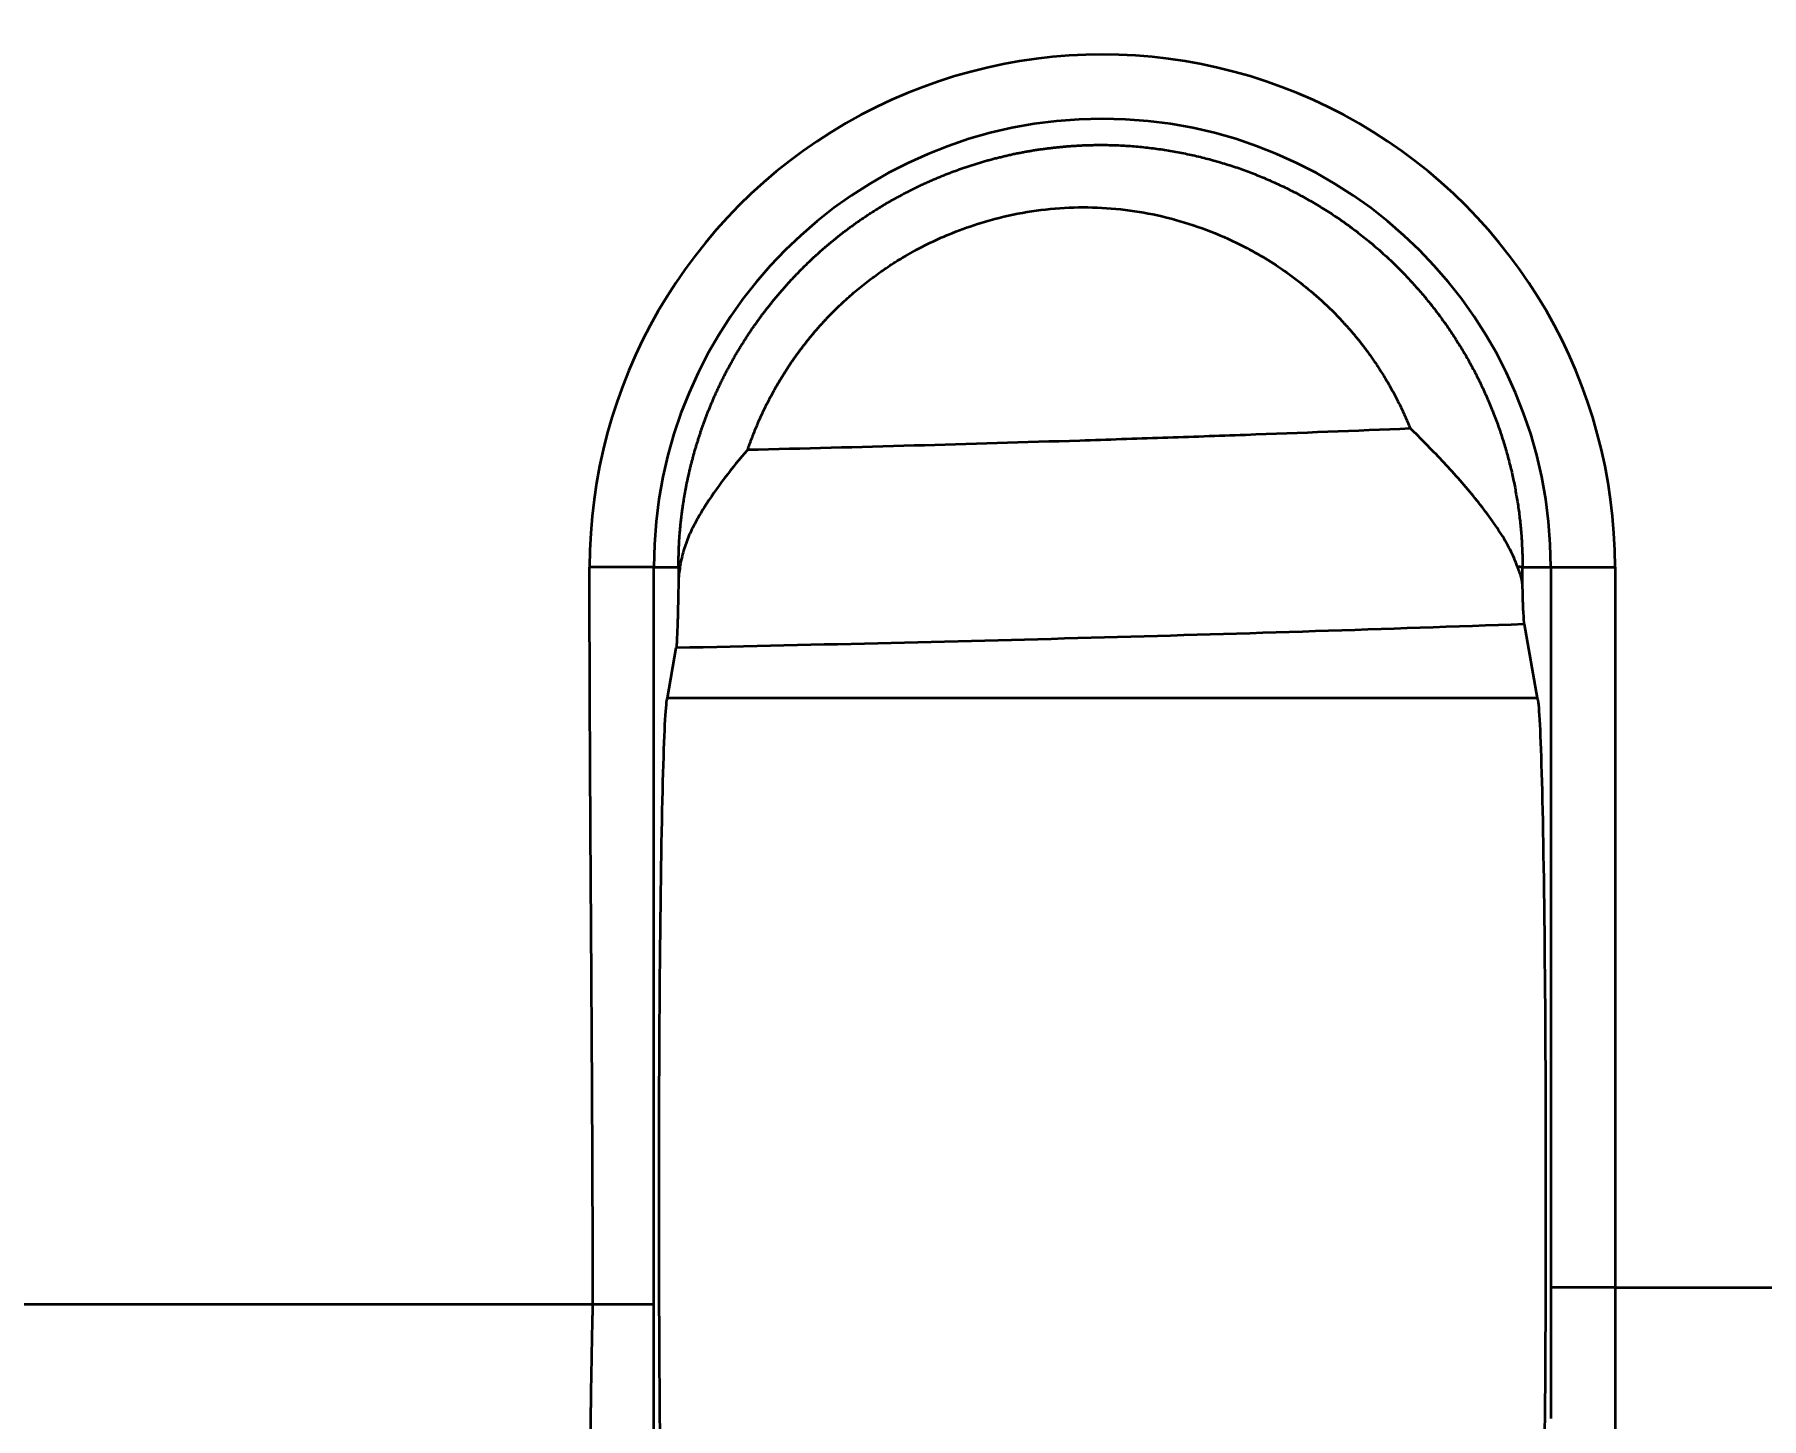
# Model space of a CAD drawing. Header units: millimetres. Extents: x -742 to 742, y -525 to 525.
# Drawn here: x -185.42 to -171.89, y 128.94 to 139.78 of the extents above; entities that cross this region are included whole.
import ezdxf

# ---------------------------------------------------------------- set-up
doc = ezdxf.new("R2010")
doc.units = ezdxf.units.MM
doc.layers.get('0').update_dxf_attribs({"lineweight": 18})
doc.layers.add('尺寸线层', color=3, linetype='Continuous', lineweight=18)
doc.layers.add('粗实线层', color=7, linetype='Continuous', lineweight=35)
doc.styles.add('标准', font='', dxfattribs={"width": 0.667})
doc.styles.get('标准').set_extended_font_data('宋体')
doc.dimstyles.new('标准', dxfattribs={"dimscale": 3, "dimtxt": 3.5, "dimasz": 4, "dimexe": 2, "dimexo": 0, "dimtad": 1, "dimdsep": 46, "dimtxsty": '标准', "dimblk": '_CAXARROW', "dimcen": 0, "dimdle": 6, "dimazin": 2, "dimtfac": 0.707107, "dimtdec": 3, "dimtmove": 2, "dimatfit": 3, "dimfxl": 1, "dimfrac": 2, "dimtolj": 1, "dimarcsym": 1})

# ---------------------------------------------------------------- blocks, each defined once
blk = doc.blocks.new('*X9')
at = {"layer": '尺寸线层', "color": 0, "lineweight": 18}
blk.add_line((-74.916, -11.807), (-74.916, -102.289), dxfattribs=at)
at = {"layer": '尺寸线层', "color": 0, "lineweight": 18, "insert": (-81.954, -94.827), "char_height": 10.5, "width": 29.85047, "attachment_point": 5, "rotation": 90, "line_spacing_factor": 1.15057, "style": '标准'}
blk.add_mtext('\\T1.1;200', dxfattribs=at)
blk = doc.blocks.new('_CAXARROW')
blk.add_hatch(color=0).paths.add_polyline_path([(0, 0), (-1, 0.125), (-1, -0.125)], flags=0)
blk = doc.blocks.new('*X12')
at = {"layer": '尺寸线层', "color": 0, "lineweight": 18}
blk.add_line((-130.485, -61.807), (-27.403, -61.807), dxfattribs=at)
at = {"layer": '尺寸线层', "color": 0, "lineweight": 18, "insert": (-37.702, -54.77), "char_height": 10.5, "width": 41.19614, "attachment_point": 5, "line_spacing_factor": 1.15057, "style": '标准'}
blk.add_mtext('\\T1.1;-210', dxfattribs=at)

msp = doc.modelspace()

# ---------------------------------------------------------------- linework, layer by layer
at = {"layer": '粗实线层'}
for p, q in [((-180.567, 135.604), (-181.07, 135.604)), ((-180.567, 129.833), (-180.567, 135.604)), ((-180.567, 135.604), (-180.373, 135.604)), ((-180.373, 135.604), (-180.373, 135.499)), ((-173.542, 135.604), (-173.039, 135.604)), ((-173.542, 135.604), (-173.542, 129.966)), ((-173.039, 135.604), (-173.039, 129.966)), ((-173.751, 135.158), (-173.649, 134.579)), ((-180.46, 134.579), (-180.391, 134.973)), ((-173.649, 134.579), (-180.46, 134.579)), ((-173.039, 129.966), (-164.983, 129.966)), ((-202.205, 129.833), (-181.044, 129.833))]:
    msp.add_line(p, q, dxfattribs=at)
for radius, start, end in [(4.015, 359.9999, 180.0002), (3.512, 360, 180)]:
    msp.add_arc((-177.055, 135.604), radius, start, end, dxfattribs=at)
for centre, start_param, end_param in [((-180.46, 130.679), 6.281918, 9.424889), ((-173.649, 130.679), 3.141481, 6.284452)]:
    msp.add_ellipse(centre, major_axis=(0, 3.9), ratio=0.017455, start_param=start_param, end_param=end_param, dxfattribs=at)
for points, knots in [([(-180.373, 135.604), (-180.373, 135.613), (-180.373, 135.632), (-180.373, 135.661), (-180.372, 135.689), (-180.372, 135.718), (-180.371, 135.747), (-180.369, 135.775), (-180.368, 135.804), (-180.366, 135.833), (-180.364, 135.862), (-180.361, 135.89), (-180.359, 135.919), (-180.356, 135.948), (-180.353, 135.977), (-180.349, 136.006), (-180.345, 136.035), (-180.342, 136.064), (-180.337, 136.093), (-180.333, 136.122), (-180.328, 136.151), (-180.323, 136.18), (-180.318, 136.208), (-180.313, 136.237), (-180.307, 136.266), (-180.301, 136.295), (-180.294, 136.324), (-180.288, 136.353), (-180.281, 136.382), (-180.274, 136.411), (-180.266, 136.44), (-180.259, 136.468), (-180.251, 136.497), (-180.243, 136.526), (-180.234, 136.555), (-180.225, 136.583), (-180.216, 136.612), (-180.207, 136.641), (-180.198, 136.669), (-180.188, 136.698), (-180.178, 136.726), (-180.167, 136.755), (-180.157, 136.783), (-180.146, 136.812), (-180.134, 136.84), (-180.123, 136.868), (-180.111, 136.896), (-180.099, 136.924), (-180.087, 136.952), (-180.074, 136.98), (-180.061, 137.008), (-180.048, 137.036), (-180.035, 137.063), (-180.021, 137.091), (-180.007, 137.118), (-179.993, 137.146), (-179.978, 137.173), (-179.963, 137.2), (-179.948, 137.228), (-179.933, 137.255), (-179.917, 137.281), (-179.901, 137.308), (-179.885, 137.335), (-179.868, 137.362), (-179.852, 137.388), (-179.835, 137.414), (-179.817, 137.441), (-179.8, 137.467), (-179.782, 137.493), (-179.764, 137.518), (-179.745, 137.544), (-179.727, 137.57), (-179.708, 137.595), (-179.689, 137.62), (-179.669, 137.645), (-179.649, 137.67), (-179.629, 137.695), (-179.609, 137.72), (-179.589, 137.744), (-179.568, 137.768), (-179.547, 137.792), (-179.525, 137.816), (-179.504, 137.84), (-179.482, 137.864), (-179.46, 137.887), (-179.437, 137.91), (-179.415, 137.934), (-179.392, 137.956), (-179.369, 137.979), (-179.345, 138.002), (-179.322, 138.024), (-179.298, 138.046), (-179.274, 138.068), (-179.249, 138.089), (-179.225, 138.111), (-179.2, 138.132), (-179.175, 138.153), (-179.149, 138.174), (-179.124, 138.194), (-179.098, 138.215), (-179.072, 138.235), (-179.045, 138.255), (-179.019, 138.274), (-178.992, 138.294), (-178.965, 138.313), (-178.938, 138.332), (-178.91, 138.35), (-178.883, 138.369), (-178.855, 138.387), (-178.826, 138.405), (-178.798, 138.422), (-178.77, 138.44), (-178.741, 138.457), (-178.712, 138.474), (-178.683, 138.49), (-178.653, 138.506), (-178.624, 138.522), (-178.594, 138.538), (-178.564, 138.553), (-178.534, 138.569), (-178.503, 138.583), (-178.473, 138.598), (-178.442, 138.612), (-178.411, 138.626), (-178.38, 138.64), (-178.348, 138.653), (-178.317, 138.666), (-178.285, 138.679), (-178.254, 138.691), (-178.222, 138.704), (-178.189, 138.715), (-178.157, 138.727), (-178.125, 138.738), (-178.092, 138.749), (-178.059, 138.759), (-178.026, 138.769), (-177.993, 138.779), (-177.96, 138.789), (-177.926, 138.798), (-177.893, 138.807), (-177.859, 138.815), (-177.825, 138.823), (-177.792, 138.831), (-177.758, 138.839), (-177.723, 138.846), (-177.689, 138.852), (-177.655, 138.859), (-177.62, 138.865), (-177.586, 138.871), (-177.551, 138.876), (-177.516, 138.881), (-177.481, 138.885), (-177.446, 138.89), (-177.411, 138.893), (-177.376, 138.897), (-177.341, 138.9), (-177.306, 138.903), (-177.27, 138.905), (-177.235, 138.907), (-177.199, 138.909), (-177.164, 138.91), (-177.128, 138.911), (-177.064, 138.912), (-176.972, 138.911), (-176.852, 138.905), (-176.732, 138.895), (-176.612, 138.88), (-176.493, 138.861), (-176.375, 138.838), (-176.258, 138.811), (-176.142, 138.779), (-176.027, 138.744), (-175.914, 138.704), (-175.802, 138.659), (-175.692, 138.611), (-175.583, 138.559), (-175.477, 138.503), (-175.373, 138.443), (-175.271, 138.38), (-175.171, 138.313), (-175.074, 138.242), (-174.98, 138.168), (-174.888, 138.09), (-174.799, 138.009), (-174.729, 137.94), (-174.675, 137.884), (-174.636, 137.843), (-174.599, 137.801), (-174.562, 137.759), (-174.525, 137.716), (-174.49, 137.672), (-174.455, 137.628), (-174.421, 137.583), (-174.388, 137.538), (-174.355, 137.492), (-174.324, 137.445), (-174.293, 137.398), (-174.263, 137.351), (-174.234, 137.303), (-174.205, 137.255), (-174.178, 137.206), (-174.151, 137.157), (-174.125, 137.107), (-174.1, 137.057), (-174.076, 137.006), (-174.053, 136.955), (-174.03, 136.904), (-174.009, 136.853), (-173.988, 136.801), (-173.968, 136.748), (-173.95, 136.696), (-173.932, 136.643), (-173.915, 136.59), (-173.898, 136.537), (-173.883, 136.483), (-173.869, 136.429), (-173.855, 136.375), (-173.843, 136.321), (-173.831, 136.267), (-173.821, 136.212), (-173.811, 136.157), (-173.802, 136.102), (-173.794, 136.047), (-173.787, 135.992), (-173.781, 135.937), (-173.776, 135.882), (-173.772, 135.827), (-173.769, 135.771), (-173.766, 135.716), (-173.765, 135.66), (-173.765, 135.624), (-173.765, 135.605)], [0, 0, 0, 0, 0.028068, 0.056179, 0.084334, 0.112533, 0.140776, 0.169063, 0.197394, 0.225769, 0.254189, 0.282653, 0.311162, 0.339715, 0.368313, 0.396956, 0.425644, 0.454378, 0.483156, 0.51198, 0.540849, 0.569764, 0.598724, 0.62773, 0.656782, 0.68588, 0.715024, 0.744214, 0.77345, 0.802733, 0.832062, 0.861438, 0.89086, 0.920329, 0.949845, 0.979407, 1.009017, 1.038674, 1.068378, 1.098129, 1.127928, 1.157774, 1.187668, 1.217609, 1.247599, 1.277636, 1.307721, 1.337854, 1.368035, 1.398264, 1.428542, 1.458868, 1.489242, 1.519665, 1.550137, 1.580657, 1.611226, 1.641845, 1.672512, 1.703228, 1.733993, 1.764807, 1.795671, 1.826584, 1.857547, 1.888559, 1.919621, 1.950732, 1.981894, 2.013105, 2.044366, 2.075677, 2.107038, 2.138449, 2.169911, 2.201423, 2.232985, 2.264598, 2.296261, 2.327975, 2.35974, 2.391555, 2.423422, 2.455339, 2.487307, 2.519326, 2.551397, 2.583518, 2.615691, 2.647915, 2.680191, 2.712518, 2.744896, 2.777327, 2.809808, 2.842342, 2.874927, 2.907565, 2.940254, 2.972995, 3.005789, 3.038634, 3.071532, 3.104482, 3.137484, 3.170539, 3.203646, 3.236805, 3.270018, 3.303282, 3.3366, 3.36997, 3.403394, 3.43687, 3.470399, 3.503981, 3.537616, 3.571304, 3.605045, 3.63884, 3.672688, 3.706589, 3.740544, 3.774552, 3.808613, 3.842729, 3.876897, 3.91112, 3.945396, 3.979726, 4.01411, 4.048548, 4.08304, 4.117586, 4.152185, 4.186839, 4.221548, 4.25631, 4.291126, 4.325997, 4.360923, 4.395902, 4.430937, 4.466025, 4.501169, 4.536367, 4.571619, 4.606926, 4.642288, 4.677705, 4.713177, 4.748704, 4.784285, 4.819922, 4.855613, 4.89136, 4.927162, 4.963019, 4.998931, 5.034899, 5.070921, 5.107, 5.143133, 5.265143, 5.387146, 5.509141, 5.631128, 5.753108, 5.87508, 5.997045, 6.119002, 6.240951, 6.362893, 6.484827, 6.606754, 6.728672, 6.850584, 6.972487, 7.094383, 7.216271, 7.338151, 7.460024, 7.581889, 7.703746, 7.825595, 7.882827, 7.939967, 7.997018, 8.05398, 8.110854, 8.167643, 8.224347, 8.280967, 8.337506, 8.393965, 8.450344, 8.506646, 8.562872, 8.619023, 8.675101, 8.731106, 8.787041, 8.842907, 8.898706, 8.954438, 9.010105, 9.065709, 9.121251, 9.176733, 9.232156, 9.287522, 9.342832, 9.398087, 9.453289, 9.50844, 9.56354, 9.618592, 9.673598, 9.728557, 9.783473, 9.838346, 9.893178, 9.947971, 10.002726, 10.057445, 10.112128, 10.166779, 10.221397, 10.275986, 10.330545, 10.385078, 10.385078, 10.385078, 10.385078]), ([(-179.831, 136.526), (-179.828, 136.534), (-179.823, 136.549), (-179.815, 136.572), (-179.806, 136.596), (-179.797, 136.619), (-179.788, 136.642), (-179.779, 136.665), (-179.77, 136.688), (-179.761, 136.71), (-179.751, 136.733), (-179.741, 136.756), (-179.731, 136.778), (-179.721, 136.801), (-179.71, 136.823), (-179.699, 136.845), (-179.689, 136.867), (-179.678, 136.889), (-179.666, 136.911), (-179.655, 136.933), (-179.643, 136.955), (-179.632, 136.976), (-179.62, 136.998), (-179.608, 137.019), (-179.595, 137.041), (-179.583, 137.062), (-179.57, 137.083), (-179.557, 137.104), (-179.544, 137.125), (-179.531, 137.145), (-179.518, 137.166), (-179.504, 137.186), (-179.491, 137.207), (-179.477, 137.227), (-179.463, 137.247), (-179.449, 137.267), (-179.434, 137.287), (-179.42, 137.306), (-179.405, 137.326), (-179.39, 137.345), (-179.375, 137.365), (-179.36, 137.384), (-179.345, 137.403), (-179.329, 137.422), (-179.314, 137.44), (-179.298, 137.459), (-179.282, 137.477), (-179.266, 137.495), (-179.25, 137.513), (-179.233, 137.531), (-179.217, 137.549), (-179.2, 137.567), (-179.183, 137.584), (-179.166, 137.601), (-179.139, 137.629), (-179.1, 137.666), (-179.051, 137.711), (-179, 137.755), (-178.948, 137.798), (-178.896, 137.84), (-178.842, 137.88), (-178.788, 137.92), (-178.733, 137.957), (-178.676, 137.994), (-178.63, 138.023), (-178.578, 138.053), (-178.506, 138.094), (-178.386, 138.155), (-178.214, 138.231), (-177.987, 138.311), (-177.718, 138.379), (-177.425, 138.419), (-177.131, 138.428), (-176.838, 138.404), (-176.551, 138.349), (-176.272, 138.264), (-176.035, 138.164), (-175.837, 138.059), (-175.67, 137.956), (-175.502, 137.834), (-175.334, 137.693), (-175.222, 137.582), (-175.16, 137.513), (-175.143, 137.495), (-175.126, 137.476), (-175.108, 137.456), (-175.09, 137.434), (-175.071, 137.412), (-175.052, 137.388), (-175.032, 137.363), (-175.012, 137.337), (-174.992, 137.31), (-174.971, 137.281), (-174.949, 137.252), (-174.928, 137.221), (-174.906, 137.188), (-174.884, 137.155), (-174.862, 137.12), (-174.84, 137.084), (-174.817, 137.046), (-174.795, 137.007), (-174.773, 136.967), (-174.751, 136.925), (-174.729, 136.881), (-174.707, 136.836), (-174.685, 136.79), (-174.664, 136.742), (-174.651, 136.71), (-174.644, 136.693)], [0, 0, 0, 0, 0.024123, 0.048245, 0.072365, 0.096484, 0.120601, 0.144717, 0.16883, 0.192942, 0.217051, 0.241158, 0.265262, 0.289364, 0.313463, 0.337559, 0.361652, 0.385742, 0.409828, 0.433911, 0.45799, 0.482066, 0.506137, 0.530204, 0.554267, 0.578325, 0.602379, 0.626428, 0.650472, 0.674511, 0.698546, 0.722575, 0.746598, 0.770617, 0.79463, 0.818637, 0.842639, 0.866635, 0.890625, 0.91461, 0.938589, 0.962562, 0.986529, 1.01049, 1.034445, 1.058395, 1.082339, 1.106277, 1.130209, 1.154136, 1.178058, 1.201974, 1.225885, 1.24979, 1.273691, 1.340215, 1.406705, 1.473173, 1.539626, 1.606073, 1.67252, 1.738972, 1.805434, 1.87191, 1.938401, 1.968703, 2.051113, 2.185658, 2.372359, 2.611174, 2.909257, 3.20709, 3.504438, 3.801266, 4.097811, 4.394224, 4.690734, 4.878606, 5.077399, 5.287349, 5.508355, 5.74019, 5.763654, 5.788313, 5.814167, 5.841214, 5.869454, 5.898885, 5.929505, 5.961313, 5.994307, 6.028484, 6.063842, 6.100377, 6.138087, 6.176967, 6.217015, 6.25823, 6.300613, 6.344163, 6.388882, 6.434773, 6.481836, 6.530074, 6.579492, 6.630093, 6.681881, 6.734863, 6.734863, 6.734863, 6.734863]), ([(-179.831, 136.526), (-178.961, 136.546), (-178.095, 136.571), (-177.014, 136.605), (-176.798, 136.613), (-176.366, 136.627), (-175.718, 136.65), (-175.073, 136.675), (-174.644, 136.693)], [0, 0, 0, 0, 2.595064, 2.595064, 3.24383, 3.24383, 3.892597, 5.190129, 5.190129, 5.190129, 5.190129]), ([(-173.806, 135.613), (-173.821, 135.654), (-173.84, 135.698), (-173.885, 135.787), (-173.912, 135.833), (-173.971, 135.925), (-174.004, 135.972), (-174.074, 136.066), (-174.111, 136.114), (-174.226, 136.255), (-174.31, 136.349), (-174.479, 136.529), (-174.564, 136.615), (-174.644, 136.693)], [0, 0, 0, 0, 0.172099, 0.172099, 0.344197, 0.344197, 0.516296, 0.516296, 0.688394, 0.688394, 1.032592, 1.032592, 1.376789, 1.376789, 1.376789, 1.376789]), ([(-179.831, 136.526), (-179.957, 136.383), (-180.076, 136.227), (-180.197, 136.033), (-180.22, 135.994), (-180.262, 135.916), (-180.281, 135.877), (-180.306, 135.819), (-180.313, 135.799), (-180.326, 135.76), (-180.344, 135.702), (-180.356, 135.644), (-180.362, 135.606)], [0, 0, 0, 0, 0.537714, 0.537714, 0.672142, 0.672142, 0.80657, 0.80657, 0.873785, 0.873785, 0.940999, 1.075427, 1.075427, 1.075427, 1.075427]), ([(-180.373, 135.499), (-180.374, 135.462), (-180.375, 135.427), (-180.376, 135.36), (-180.377, 135.328), (-180.378, 135.269), (-180.379, 135.241), (-180.38, 135.201), (-180.38, 135.188), (-180.381, 135.164), (-180.381, 135.152), (-180.383, 135.096), (-180.385, 135.059), (-180.387, 135.017), (-180.388, 135.005), (-180.389, 134.99), (-180.39, 134.986), (-180.39, 134.979), (-180.391, 134.975), (-180.391, 134.973)], [0, 0, 0, 0, 0.0658094, 0.0658094, 0.1316188, 0.1316188, 0.1974282, 0.1974282, 0.2303329, 0.2303329, 0.2632376, 0.2632376, 0.3948565, 0.3948565, 0.4606659, 0.4606659, 0.4935706, 0.4935706, 0.5264753, 0.5264753, 0.5264753, 0.5264753]), ([(-180.362, 135.606), (-180.365, 135.588), (-180.368, 135.57), (-180.371, 135.543), (-180.372, 135.534), (-180.373, 135.521), (-180.373, 135.514), (-180.373, 135.508), (-180.373, 135.503), (-180.374, 135.501), (-180.373, 135.499)], [0, 0, 0, 0, 0.053902, 0.053902, 0.0808531, 0.0808531, 0.0943286, 0.1010663, 0.1010663, 0.1078041, 0.1078041, 0.1078041, 0.1078041]), ([(-173.764, 135.449), (-173.765, 135.473), (-173.769, 135.499), (-173.783, 135.554), (-173.793, 135.582), (-173.806, 135.613)], [0, 0, 0, 0, 0.0848508, 0.0848508, 0.1697016, 0.1697016, 0.1697016, 0.1697016]), ([(-173.806, 135.612), (-173.792, 135.611), (-173.784, 135.61), (-173.772, 135.607), (-173.769, 135.606), (-173.766, 135.605)], [0, 0, 0, 0, 0.0203353, 0.0203353, 0.04067059, 0.04067059, 0.04067059, 0.04067059]), ([(-173.751, 135.158), (-173.753, 135.172), (-173.755, 135.203), (-173.758, 135.263), (-173.759, 135.277), (-173.76, 135.305), (-173.761, 135.321), (-173.762, 135.371), (-173.763, 135.408), (-173.764, 135.449)], [0, 0, 0, 0, 0.1456249, 0.1456249, 0.1820312, 0.1820312, 0.2184374, 0.2184374, 0.2912499, 0.2912499, 0.2912499, 0.2912499]), ([(-173.039, 129.966), (-173.072, 129.966), (-173.105, 129.966), (-173.168, 129.966), (-173.2, 129.966), (-173.26, 129.966), (-173.289, 129.966), (-173.343, 129.966), (-173.369, 129.966), (-173.415, 129.966), (-173.436, 129.966), (-173.473, 129.966), (-173.489, 129.966), (-173.514, 129.966), (-173.524, 129.966), (-173.538, 129.966), (-173.542, 129.966), (-173.542, 129.966)], [0, 0, 0, 0, 0.0628657, 0.0628657, 0.1257313, 0.1257313, 0.188597, 0.188597, 0.2514626, 0.2514626, 0.3143283, 0.3143283, 0.3771939, 0.3771939, 0.4400596, 0.4400596, 0.5029252, 0.5029252, 0.5029252, 0.5029252]), ([(-173.039, 129.966), (-173.039, 129.954), (-173.039, 129.928), (-173.039, 129.89), (-173.039, 129.851), (-173.039, 129.813), (-173.039, 129.774), (-173.039, 129.736), (-173.039, 129.697), (-173.039, 129.659), (-173.039, 129.62), (-173.039, 129.582), (-173.039, 129.543), (-173.039, 129.505), (-173.039, 129.466), (-173.039, 129.428), (-173.039, 129.389), (-173.04, 129.351), (-173.04, 129.312), (-173.04, 129.274), (-173.04, 129.236), (-173.04, 129.197), (-173.04, 129.159), (-173.04, 129.12), (-173.04, 129.082), (-173.04, 129.043), (-173.04, 129.005), (-173.04, 128.967), (-173.04, 128.928), (-173.04, 128.89), (-173.04, 128.852), (-173.04, 128.814), (-173.041, 128.776), (-173.041, 128.737), (-173.041, 128.699), (-173.041, 128.661), (-173.041, 128.623), (-173.041, 128.585), (-173.041, 128.547), (-173.041, 128.509), (-173.042, 128.471), (-173.042, 128.433), (-173.042, 128.395), (-173.042, 128.358), (-173.042, 128.32), (-173.042, 128.282), (-173.042, 128.245), (-173.043, 128.207), (-173.043, 128.17), (-173.043, 128.132), (-173.043, 128.095), (-173.043, 128.058), (-173.043, 128.02), (-173.044, 127.983), (-173.044, 127.946), (-173.044, 127.909), (-173.044, 127.872), (-173.044, 127.835), (-173.045, 127.798), (-173.045, 127.761), (-173.045, 127.725), (-173.045, 127.688), (-173.045, 127.652), (-173.046, 127.615), (-173.046, 127.579), (-173.046, 127.543), (-173.046, 127.506), (-173.047, 127.47), (-173.047, 127.434), (-173.047, 127.398), (-173.047, 127.363), (-173.048, 127.327), (-173.048, 127.291), (-173.048, 127.256), (-173.048, 127.22), (-173.049, 127.185), (-173.049, 127.15), (-173.049, 127.115), (-173.05, 127.08), (-173.05, 127.045), (-173.05, 127.01), (-173.05, 126.975), (-173.051, 126.941), (-173.051, 126.906), (-173.051, 126.872), (-173.052, 126.838), (-173.052, 126.804), (-173.052, 126.77), (-173.053, 126.736), (-173.053, 126.702), (-173.053, 126.669), (-173.054, 126.635), (-173.054, 126.602), (-173.054, 126.569), (-173.055, 126.535), (-173.055, 126.503), (-173.056, 126.47), (-173.056, 126.437), (-173.056, 126.405), (-173.057, 126.372), (-173.057, 126.34), (-173.057, 126.308), (-173.058, 126.276), (-173.058, 126.244), (-173.059, 126.213), (-173.059, 126.181), (-173.059, 126.15), (-173.06, 126.119), (-173.06, 126.081), (-173.061, 126.036), (-173.062, 125.986), (-173.062, 125.935), (-173.063, 125.885), (-173.064, 125.836), (-173.065, 125.787), (-173.065, 125.738), (-173.066, 125.69), (-173.067, 125.643), (-173.068, 125.596), (-173.068, 125.549), (-173.069, 125.503), (-173.07, 125.458), (-173.071, 125.413), (-173.072, 125.368), (-173.072, 125.324), (-173.073, 125.281), (-173.074, 125.238), (-173.075, 125.196), (-173.076, 125.154), (-173.077, 125.113), (-173.078, 125.073), (-173.079, 125.033), (-173.079, 124.994), (-173.08, 124.955), (-173.081, 124.917), (-173.082, 124.88), (-173.083, 124.843), (-173.084, 124.807), (-173.085, 124.771), (-173.086, 124.736), (-173.087, 124.702), (-173.088, 124.668), (-173.089, 124.636), (-173.09, 124.603), (-173.091, 124.572), (-173.092, 124.541), (-173.093, 124.511), (-173.094, 124.481), (-173.095, 124.453), (-173.096, 124.425), (-173.098, 124.397), (-173.099, 124.371), (-173.1, 124.345), (-173.101, 124.32), (-173.102, 124.303), (-173.102, 124.295)], [0, 0, 0, 0, 0.029536, 0.059086, 0.08865, 0.118229, 0.147822, 0.177428, 0.207049, 0.236685, 0.266334, 0.295997, 0.325675, 0.355367, 0.385073, 0.414793, 0.444527, 0.474276, 0.504038, 0.533815, 0.563606, 0.593411, 0.623231, 0.653064, 0.682912, 0.712774, 0.74265, 0.77254, 0.802444, 0.832363, 0.862295, 0.892242, 0.922203, 0.952178, 0.982168, 1.012171, 1.042189, 1.072221, 1.102267, 1.132327, 1.162402, 1.19249, 1.222593, 1.25271, 1.282841, 1.312986, 1.343146, 1.37332, 1.403507, 1.43371, 1.463926, 1.494156, 1.524401, 1.554659, 1.584932, 1.615219, 1.645521, 1.675836, 1.706166, 1.73651, 1.766868, 1.79724, 1.827626, 1.858027, 1.888442, 1.91887, 1.949314, 1.979771, 2.010242, 2.040728, 2.071228, 2.101742, 2.13227, 2.162813, 2.193369, 2.22394, 2.254525, 2.285124, 2.315737, 2.346365, 2.377007, 2.407663, 2.438333, 2.469017, 2.499715, 2.530428, 2.561155, 2.591896, 2.622651, 2.653421, 2.684204, 2.715002, 2.745814, 2.77664, 2.807481, 2.838335, 2.869204, 2.900087, 2.930984, 2.961895, 2.992821, 3.023761, 3.054715, 3.085683, 3.116665, 3.147662, 3.178672, 3.209697, 3.240736, 3.292452, 3.344217, 3.396033, 3.447899, 3.499815, 3.551781, 3.603798, 3.655865, 3.707982, 3.76015, 3.812367, 3.864635, 3.916954, 3.969322, 4.021741, 4.07421, 4.126729, 4.179299, 4.231918, 4.284588, 4.337309, 4.390079, 4.4429, 4.495771, 4.548693, 4.601664, 4.654686, 4.707758, 4.760881, 4.814053, 4.867276, 4.92055, 4.973873, 5.027247, 5.080671, 5.134145, 5.18767, 5.241245, 5.29487, 5.348545, 5.402271, 5.456047, 5.509873, 5.56375, 5.617677, 5.671654, 5.671654, 5.671654, 5.671654]), ([(-180.975, 123.798), (-180.976, 123.798), (-180.976, 123.799), (-180.977, 123.8), (-180.977, 123.801), (-180.978, 123.802), (-180.978, 123.804), (-180.979, 123.806), (-180.98, 123.808), (-180.98, 123.81), (-180.981, 123.813), (-180.981, 123.815), (-180.982, 123.818), (-180.983, 123.821), (-180.983, 123.825), (-180.984, 123.828), (-180.984, 123.832), (-180.985, 123.836), (-180.985, 123.84), (-180.986, 123.844), (-180.987, 123.849), (-180.987, 123.853), (-180.988, 123.858), (-180.988, 123.863), (-180.989, 123.868), (-180.989, 123.874), (-180.99, 123.879), (-180.99, 123.885), (-180.991, 123.891), (-180.992, 123.897), (-180.992, 123.903), (-180.993, 123.909), (-180.993, 123.916), (-180.994, 123.922), (-180.994, 123.929), (-180.995, 123.936), (-180.995, 123.943), (-180.996, 123.951), (-180.996, 123.958), (-180.997, 123.966), (-180.997, 123.973), (-180.998, 123.981), (-180.998, 123.989), (-180.999, 123.997), (-180.999, 124.006), (-181, 124.014), (-181, 124.023), (-181.001, 124.031), (-181.001, 124.04), (-181.002, 124.049), (-181.002, 124.058), (-181.003, 124.067), (-181.003, 124.077), (-181.004, 124.086), (-181.004, 124.096), (-181.005, 124.105), (-181.005, 124.115), (-181.006, 124.125), (-181.006, 124.135), (-181.007, 124.145), (-181.007, 124.155), (-181.007, 124.165), (-181.008, 124.176), (-181.008, 124.186), (-181.009, 124.197), (-181.009, 124.207), (-181.01, 124.218), (-181.01, 124.229), (-181.011, 124.24), (-181.011, 124.251), (-181.011, 124.262), (-181.012, 124.273), (-181.012, 124.285), (-181.013, 124.296), (-181.013, 124.307), (-181.014, 124.319), (-181.014, 124.33), (-181.014, 124.342), (-181.015, 124.354), (-181.015, 124.365), (-181.016, 124.377), (-181.016, 124.389), (-181.016, 124.401), (-181.017, 124.413), (-181.017, 124.425), (-181.018, 124.437), (-181.018, 124.45), (-181.018, 124.462), (-181.019, 124.474), (-181.019, 124.487), (-181.019, 124.499), (-181.02, 124.512), (-181.02, 124.524), (-181.021, 124.537), (-181.021, 124.549), (-181.021, 124.562), (-181.022, 124.575), (-181.022, 124.587), (-181.022, 124.6), (-181.023, 124.613), (-181.023, 124.626), (-181.023, 124.638), (-181.024, 124.651), (-181.024, 124.664), (-181.024, 124.677), (-181.025, 124.69), (-181.025, 124.703), (-181.025, 124.716), (-181.026, 124.729), (-181.026, 124.742), (-181.026, 124.755), (-181.027, 124.768), (-181.027, 124.782), (-181.027, 124.795), (-181.028, 124.808), (-181.028, 124.821), (-181.028, 124.834), (-181.029, 124.847), (-181.029, 124.861), (-181.029, 124.874), (-181.029, 124.887), (-181.03, 124.9), (-181.03, 124.913), (-181.03, 124.927), (-181.031, 124.94), (-181.031, 124.953), (-181.031, 124.966), (-181.031, 124.979), (-181.032, 124.993), (-181.032, 125.006), (-181.032, 125.019), (-181.032, 125.032), (-181.033, 125.045), (-181.035, 125.151), (-181.039, 125.359), (-181.044, 125.69), (-181.049, 126.046), (-181.054, 126.423), (-181.058, 126.82), (-181.061, 127.118), (-181.063, 127.306), (-181.064, 127.376), (-181.064, 127.447), (-181.065, 127.518), (-181.065, 127.59), (-181.066, 127.662), (-181.066, 127.734), (-181.066, 127.807), (-181.066, 127.879), (-181.066, 127.953), (-181.066, 128.026), (-181.066, 128.1), (-181.066, 128.173), (-181.065, 128.247), (-181.065, 128.322), (-181.065, 128.396), (-181.064, 128.471), (-181.064, 128.546), (-181.063, 128.621), (-181.062, 128.696), (-181.062, 128.771), (-181.061, 128.847), (-181.06, 128.922), (-181.059, 128.998), (-181.058, 129.073), (-181.057, 129.149), (-181.056, 129.225), (-181.054, 129.301), (-181.053, 129.377), (-181.052, 129.453), (-181.05, 129.529), (-181.049, 129.605), (-181.047, 129.681), (-181.045, 129.757), (-181.044, 129.807), (-181.044, 129.833)], [0, 0, 0, 0, 0.023875, 0.047674, 0.071396, 0.095042, 0.118612, 0.142105, 0.165523, 0.188863, 0.212128, 0.235316, 0.258427, 0.281462, 0.304421, 0.327304, 0.35011, 0.37284, 0.395494, 0.418071, 0.440572, 0.462996, 0.485345, 0.507616, 0.529812, 0.551931, 0.573974, 0.59594, 0.61783, 0.639644, 0.661382, 0.683043, 0.704627, 0.726136, 0.747568, 0.768923, 0.790203, 0.811406, 0.832532, 0.853583, 0.874556, 0.895454, 0.916275, 0.93702, 0.957689, 0.978281, 0.998797, 1.019236, 1.039599, 1.059886, 1.080097, 1.100231, 1.120289, 1.14027, 1.160175, 1.180004, 1.199756, 1.219432, 1.239032, 1.258555, 1.278002, 1.297373, 1.316667, 1.335885, 1.355027, 1.374092, 1.393081, 1.411994, 1.43083, 1.44959, 1.468273, 1.486881, 1.505412, 1.523866, 1.542244, 1.560546, 1.578772, 1.596921, 1.614993, 1.63299, 1.65091, 1.668754, 1.686521, 1.704212, 1.721827, 1.739365, 1.756827, 1.774213, 1.791522, 1.808755, 1.825912, 1.842992, 1.859996, 1.876924, 1.893775, 1.91055, 1.927248, 1.94387, 1.960416, 1.976886, 1.993279, 2.009596, 2.025836, 2.042001, 2.058088, 2.0741, 2.090035, 2.105894, 2.121676, 2.137382, 2.153012, 2.168565, 2.184042, 2.199443, 2.214767, 2.230015, 2.245187, 2.260282, 2.275301, 2.290244, 2.30511, 2.3199, 2.334614, 2.349251, 2.363812, 2.378296, 2.392704, 2.407036, 2.421292, 2.435471, 2.449574, 2.4636, 2.477551, 2.491424, 2.797302, 3.101983, 3.405465, 3.707751, 4.008838, 4.308729, 4.358648, 4.408536, 4.458394, 4.50822, 4.558017, 4.607782, 4.657517, 4.707222, 4.756896, 4.80654, 4.856153, 4.905736, 4.955289, 5.004812, 5.054304, 5.103766, 5.153198, 5.2026, 5.251972, 5.301314, 5.350626, 5.399908, 5.44916, 5.498383, 5.547575, 5.596738, 5.645872, 5.694975, 5.744049, 5.793094, 5.842108, 5.891094, 5.94005, 5.988977, 6.037874, 6.037874, 6.037874, 6.037874]), ([(-181.044, 129.833), (-181.012, 129.833), (-180.981, 129.833), (-180.92, 129.833), (-180.89, 129.833), (-180.833, 129.833), (-180.805, 129.833), (-180.754, 129.833), (-180.73, 129.833), (-180.686, 129.833), (-180.667, 129.833), (-180.632, 129.833), (-180.617, 129.833), (-180.593, 129.833), (-180.584, 129.833), (-180.571, 129.833), (-180.568, 129.833), (-180.567, 129.833)], [0, 0, 0, 0, 0.0595771, 0.0595771, 0.1191541, 0.1191541, 0.1787312, 0.1787312, 0.2383082, 0.2383082, 0.2978853, 0.2978853, 0.3574623, 0.3574623, 0.4170394, 0.4170394, 0.4766164, 0.4766164, 0.4766164, 0.4766164]), ([(-180.565, 128.78), (-180.565, 128.792), (-180.565, 128.818), (-180.566, 128.856), (-180.566, 128.894), (-180.566, 128.931), (-180.566, 128.968), (-180.566, 129.005), (-180.566, 129.042), (-180.566, 129.078), (-180.566, 129.114), (-180.566, 129.15), (-180.566, 129.186), (-180.566, 129.221), (-180.567, 129.256), (-180.567, 129.29), (-180.567, 129.325), (-180.567, 129.359), (-180.567, 129.392), (-180.567, 129.426), (-180.567, 129.459), (-180.567, 129.492), (-180.567, 129.524), (-180.567, 129.557), (-180.567, 129.588), (-180.567, 129.62), (-180.567, 129.651), (-180.567, 129.682), (-180.567, 129.713), (-180.567, 129.743), (-180.567, 129.773), (-180.567, 129.803), (-180.567, 129.823), (-180.567, 129.833)], [0, 0, 0, 0, 0.038714, 0.077111, 0.115191, 0.152955, 0.190402, 0.227532, 0.264346, 0.300844, 0.337025, 0.372889, 0.408438, 0.44367, 0.478585, 0.513185, 0.547468, 0.581435, 0.615086, 0.648421, 0.68144, 0.714143, 0.74653, 0.778601, 0.810356, 0.841795, 0.872918, 0.903725, 0.934217, 0.964393, 0.994252, 1.023797, 1.053025, 1.053025, 1.053025, 1.053025])]:
    msp.add_open_spline(points, degree=3, knots=knots, dxfattribs=at)
for points, degree in [([(-181.044, 129.833), (-181.044, 130.795), (-181.07, 134.642), (-181.07, 135.604)], 2), ([(-180.362, 135.606), (-180.368, 135.605), (-180.373, 135.604), (-180.373, 135.604)], 3), ([(-173.764, 135.449), (-173.764, 135.5), (-173.765, 135.552), (-173.766, 135.604)], 3), ([(-173.764, 135.605), (-173.69, 135.605), (-173.616, 135.604), (-173.542, 135.604)], 3), ([(-173.751, 135.158), (-174.292, 135.139), (-175.383, 135.102), (-177.036, 135.053), (-178.706, 135.01), (-179.828, 134.985), (-180.391, 134.973)], 3), ([(-173.542, 129.966), (-173.542, 129.85), (-173.543, 129.62), (-173.543, 129.277), (-173.544, 129.052), (-173.544, 128.939)], 3)]:
    msp.add_open_spline(points, degree=degree, dxfattribs=at)

# ---------------------------------------------------------------- dimensions: what is measured, and where the dimension line sits
at = {"layer": '尺寸线层', "lineweight": 18}
for feature_location, offset, dtype, picture, middle in [((-74.916, -11.807), (0, -83.019), 1, '*X9', (-81.954, -94.827)), ((-130.485, -61.807), (92.783, 0), 0, '*X12', (-37.702, -54.77))]:
    dim = msp.add_ordinate_dim(feature_location=feature_location, offset=offset, dtype=dtype, origin=(-274.916, 148.193), dimstyle='标准', override={"dimsah": 1, "dimclre": 0, "dimtfill": 1, "dimtzin": 8}, dxfattribs=at)
    dim.commit()
    dim.dimension.update_dxf_attribs({"geometry": picture, "text_midpoint": middle})

doc.saveas('drawing.dxf')
